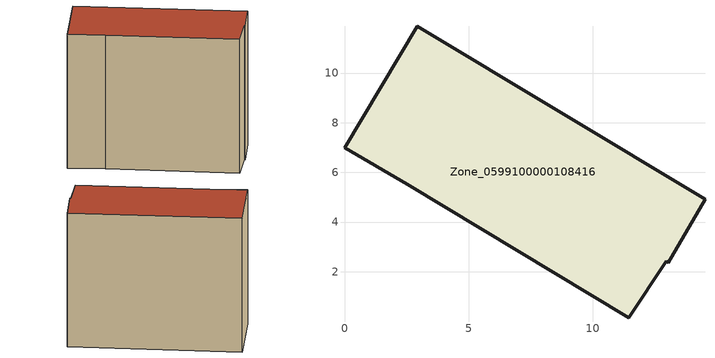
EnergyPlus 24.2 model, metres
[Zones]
Zone_0599100000108416
 floor ground (C_G): 11.44,0.14 2.52,5.52 0,6.99 2.93,11.89 14.52,4.92 13.04,2.36 12.96,2.41 z0
 wall outside (C_F): 14.52,4.92 2.93,11.89 0,6.99 2.52,5.52 11.44,0.14 12.96,2.41 13.04,2.36 14.52,4.92 z0:11.17
 roof outside (C_R): 2.52,5.52 11.44,0.14 12.96,2.41 13.04,2.36 14.52,4.92 2.93,11.89 0,6.99 z11.17
[BUILDING]
Pand.0599100000108416: North Axis=0; Terrain=City; Loads Convergence Tolerance Value=0.04; Temperature Convergence Tolerance Value=0.4; Solar Distribution=FullExterior; Maximum Number of Warmup Days=25; Minimum Number of Warmup Days=1
[Site:Location]
Rotterdam.The.Hague.AP_ZH_NLD Design_Conditions: Latitude=51.96; Longitude=4.45; Time Zone=1; Elevation=-4.5
[SITE:GROUNDTEMPERATURE:BUILDINGSURFACE]
18, 18, 18, 18, 18, 18, 18, 18, 18, 18, 18, 18
[MATERIAL] Thermal Absorptance=0.9; Solar Absorptance=0.7; Visible Absorptance=0.7
Name | Roughness | Thickness | Conductivity | Density | Specific Heat
G.TI.1946 | MediumSmooth | 0.15 | 1 | 540 | 1210
F.TI.1946 | Rough | 0.3 | 0.857143 | 1920 | 840
R.TI.1946 | MediumRough | 0.2 | 0.1 | 1500 | 1000
[CONSTRUCTION]
C_G: G.TI.1946
C_F: F.TI.1946
C_R: R.TI.1946
[ZONE]
Zone_0599100000108416: Type=1; Multiplier=1; Ceiling Height=Autocalculate; Volume=Autocalculate; Floor Area=autocalculate; Part of Total Floor Area=Yes
[ZONEINFILTRATION:DESIGNFLOWRATE]
Infil_Zone_0599100000108416: Zone or ZoneList or Space or SpaceList=Zone_0599100000108416; Schedule=AlwaysOn; Design Flow Rate Calculation Method=Flow/Area; Flow Rate per Floor Area=0.003; Constant Term Coefficient=1; Temperature Term Coefficient=0; Velocity Term Coefficient=0; Velocity Squared Term Coefficient=0
[HVACTEMPLATE:ZONE:IDEALLOADSAIRSYSTEM]
Zone_0599100000108416: Maximum Heating Supply Air Temperature=50; Minimum Cooling Supply Air Temperature=13; Maximum Heating Supply Air Humidity Ratio=0.0156; Minimum Cooling Supply Air Humidity Ratio=0.0077; Heating Limit=NoLimit; Cooling Limit=NoLimit; Dehumidification Control Type=ConstantSensibleHeatRatio; Cooling Sensible Heat Ratio=0.7; Dehumidification Setpoint=60; Humidification Control Type=None; Humidification Setpoint=30; Outdoor Air Method=None; Outdoor Air Flow Rate per Person=0.00944; Outdoor Air Flow Rate per Zone Floor Area=0; Outdoor Air Flow Rate per Zone=0; Demand Controlled Ventilation Type=None; Outdoor Air Economizer Type=NoEconomizer; Heat Recovery Type=None; Sensible Heat Recovery Effectiveness=0.7; Latent Heat Recovery Effectiveness=0.65
[ZONECONTROL:THERMOSTAT]
ThermostatControl_Zone_0599100000108416: Zone or ZoneList=Zone_0599100000108416; Control Type Schedule=DualSetpointControlType; Control 1=Thermostat_Zone_0599100000108416; Temperature Difference Between Cutout And Setpoint=0
[THERMOSTATSETPOINT:DUALSETPOINT]
Thermostat_Zone_0599100000108416: Heating Setpoint Temperature Schedule=HeatingSetpoint_Zone_0599100000108416; Cooling Setpoint Temperature Schedule=CoolingSetpoint_Zone_0599100000108416
[SCHEDULE:COMPACT]
HeatingSetpoint_Zone_0599100000108416: Through: 12/31, For: AllDays, Until: 24:00, 21
CoolingSetpoint_Zone_0599100000108416: Through: 12/31, For: AllDays, Until: 24:00, 24
DualSetpointControlType: Through: 12/31, For: AllDays, Until: 24:00, 4
AlwaysOn: Through: 12/31, For: AllDays, Until: 24:00, 1
